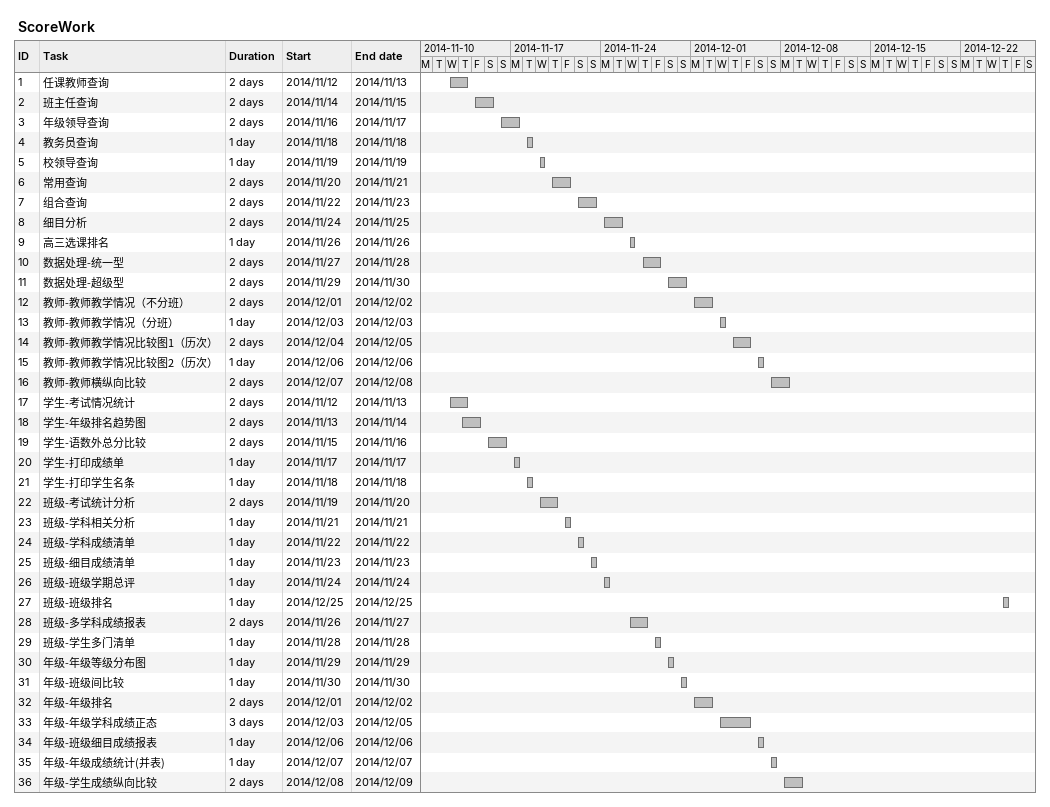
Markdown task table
ScoreWork

| ID | Task | Duration | Start | Finish |
|---|---|---|---|---|
| 1 | 任课教师查询 | 2d | 2014-11-12 | 2014-11-13 |
| 2 | 班主任查询 | 2d | 2014-11-14 | 2014-11-15 |
| 3 | 年级领导查询 | 2d | 2014-11-16 | 2014-11-17 |
| 4 | 教务员查询 | 1d | 2014-11-18 | 2014-11-18 |
| 5 | 校领导查询 | 1d | 2014-11-19 | 2014-11-19 |
| 6 | 常用查询 | 2d | 2014-11-20 | 2014-11-21 |
| 7 | 组合查询 | 2d | 2014-11-22 | 2014-11-23 |
| 8 | 细目分析 | 2d | 2014-11-24 | 2014-11-25 |
| 9 | 高三选课排名 | 1d | 2014-11-26 | 2014-11-26 |
| 10 | 数据处理-统一型 | 2d | 2014-11-27 | 2014-11-28 |
| 11 | 数据处理-超级型 | 2d | 2014-11-29 | 2014-11-30 |
| 12 | 教师-教师教学情况（不分班） | 2d | 2014-12-01 | 2014-12-02 |
| 13 | 教师-教师教学情况（分班） | 1d | 2014-12-03 | 2014-12-03 |
| 14 | 教师-教师教学情况比较图1（历次） | 2d | 2014-12-04 | 2014-12-05 |
| 15 | 教师-教师教学情况比较图2（历次） | 1d | 2014-12-06 | 2014-12-06 |
| 16 | 教师-教师横纵向比较 | 2d | 2014-12-07 | 2014-12-08 |
| 17 | 学生-考试情况统计 | 2d | 2014-11-12 | 2014-11-13 |
| 18 | 学生-年级排名趋势图 | 2d | 2014-11-13 | 2014-11-14 |
| 19 | 学生-语数外总分比较 | 2d | 2014-11-15 | 2014-11-16 |
| 20 | 学生-打印成绩单 | 1d | 2014-11-17 | 2014-11-17 |
| 21 | 学生-打印学生名条 | 1d | 2014-11-18 | 2014-11-18 |
| 22 | 班级-考试统计分析 | 2d | 2014-11-19 | 2014-11-20 |
| 23 | 班级-学科相关分析 | 1d | 2014-11-21 | 2014-11-21 |
| 24 | 班级-学科成绩清单 | 1d | 2014-11-22 | 2014-11-22 |
| 25 | 班级-细目成绩清单 | 1d | 2014-11-23 | 2014-11-23 |
| 26 | 班级-班级学期总评 | 1d | 2014-11-24 | 2014-11-24 |
| 27 | 班级-班级排名 | 1d | 2014-12-25 | 2014-12-25 |
| 28 | 班级-多学科成绩报表 | 2d | 2014-11-26 | 2014-11-27 |
| 29 | 班级-学生多门清单 | 1d | 2014-11-28 | 2014-11-28 |
| 30 | 年级-年级等级分布图 | 1d | 2014-11-29 | 2014-11-29 |
| 31 | 年级-班级间比较 | 1d | 2014-11-30 | 2014-11-30 |
| 32 | 年级-年级排名 | 2d | 2014-12-01 | 2014-12-02 |
| 33 | 年级-年级学科成绩正态 | 3d | 2014-12-03 | 2014-12-05 |
| 34 | 年级-班级细目成绩报表 | 1d | 2014-12-06 | 2014-12-06 |
| 35 | 年级-年级成绩统计(并表) | 1d | 2014-12-07 | 2014-12-07 |
| 36 | 年级-学生成绩纵向比较 | 2d | 2014-12-08 | 2014-12-09 |
